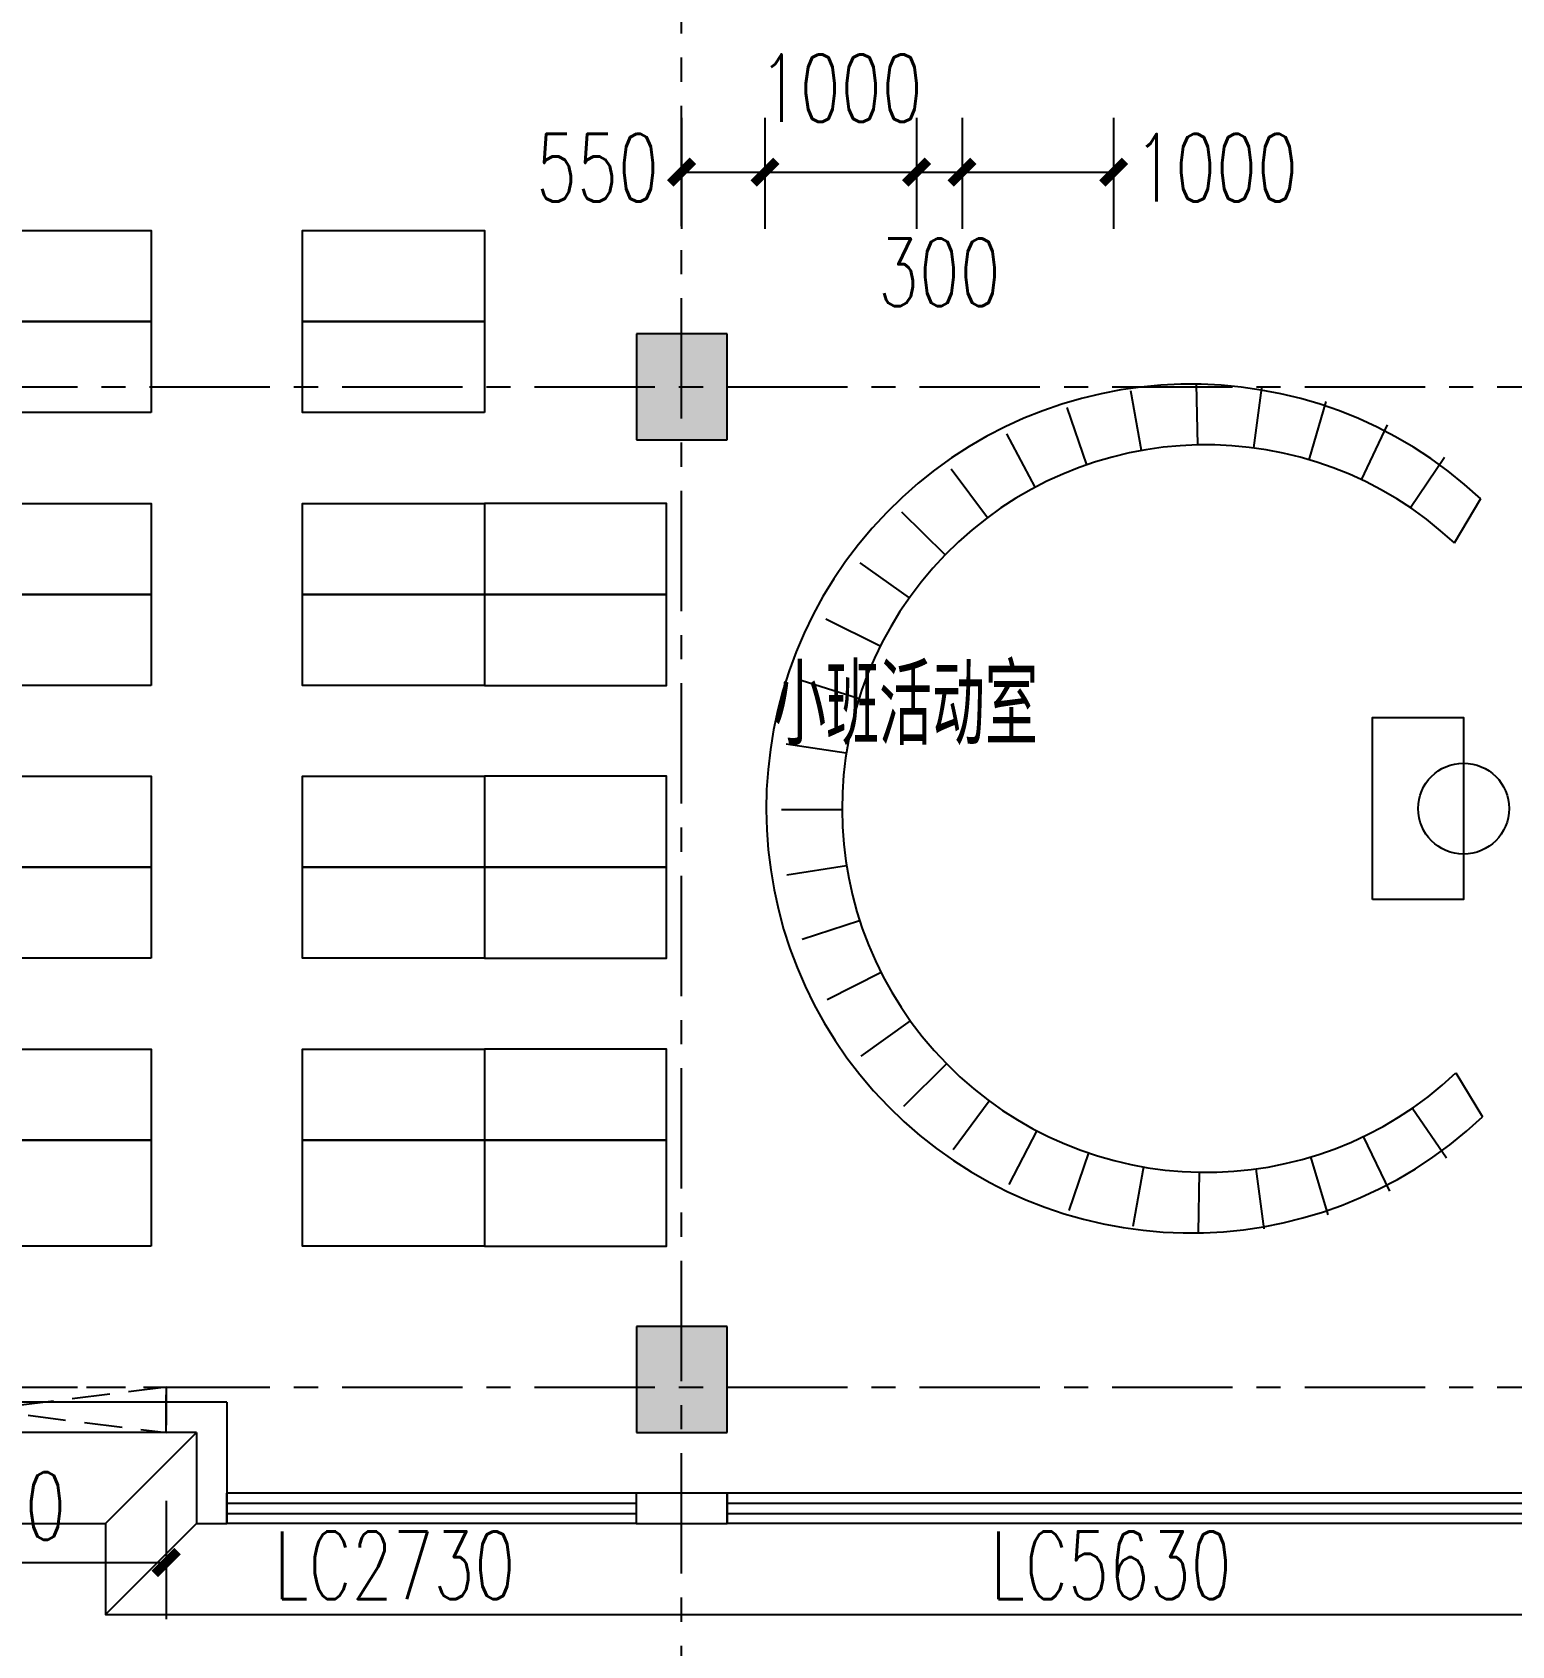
# Model space of a CAD drawing. Header units: millimetres. Extents: x -1048436 to -185795, y -983427 to 400387.
# Drawn here: x -690596 to -680837, y -506800 to -496155 of the extents above; entities that cross this region are included whole.
import ezdxf

# ---------------------------------------------------------------- set-up
doc = ezdxf.new("R2010")
doc.units = ezdxf.units.MM
doc.header["$LTSCALE"] = 500
doc.linetypes.add('( Dashed )', pattern=[0.75, 0.5, -0.25])
doc.linetypes.add('一层轴网$0$CENTER', pattern=[50.8, 31.75, -6.35, 6.35, -6.35])
for name, color, linetype in [('COLUMN', 254, 'Continuous'), ('PUB_DIM', 3, 'Continuous'), ('PUB_HATCH', 8, 'Continuous'), ('WINDOW', 4, 'Continuous'), ('WINDOW_TEXT', 7, 'Continuous'), ('一层轴网$0$建-轴线', 1, '一层轴网$0$CENTER'), ('建-墙', 254, 'Continuous'), ('建-家具', 8, 'Continuous'), ('建-屋面-排水沟落水口', 175, 'Continuous'), ('建-文字', 4, 'Continuous'), ('景-平面-绿化填充', 56, 'Continuous')]:
    doc.layers.add(name, color=color, linetype=linetype)
doc.styles.add('_TCH_DIM_T3', font='SIMPLEX', dxfattribs={"width": 0.705882, "bigfont": 'GBCBIG'})
doc.styles.add('_TCH_WINDOW', font='SIMPLEX', dxfattribs={"height": 3.5, "bigfont": 'GBCBIG'})
doc.styles.add('XD2008', font='xd-hzs.shx', dxfattribs={"width": 0.7, "bigfont": 'xd-hztxt.shx'})
doc.dimstyles.new('_TCH_ARCH&&150', dxfattribs={"dimtxt": 446.25, "dimasz": 150, "dimexe": 375, "dimexo": 450, "dimgap": 150, "dimtad": 1, "dimdec": 0, "dimzin": 0, "dimdsep": 46, "dimtxsty": '_TCH_DIM_T3', "dimblk": 'ARCHTICK', "dimcen": 0.09, "dimclrt": 7, "dimazin": 2, "dimtfac": 1, "dimtdec": 0, "dimtix": 1, "dimtmove": 2, "dimatfit": 3, "dimldrblk": 'ARCHTICK', "dimfxl": 1, "dimtolj": 1, "dimtzin": 0, "dimarcsym": 0})

# ---------------------------------------------------------------- blocks, each defined once
blk = doc.blocks.new('tjytk')
at = {"layer": '建-家具'}
for p, q in [((22707711, -4835794), (22707720, -4836194)), ((22708092, -4836214), (22708144, -4835818)), ((22707351, -4836232), (22707280, -4835838)), ((22708568, -4835908), (22708455, -4836292)), ((22706991, -4836326), (22706860, -4835948)), ((22706650, -4836474), (22706462, -4836121)), ((22708803, -4836424), (22708974, -4836063)), ((22709350, -4836278), (22709125, -4836609)), ((22706096, -4836353), (22706336, -4836673)), ((22709416, -4836841), (22709589, -4836549)), ((22706057, -4836919), (22705771, -4836639)), ((22705493, -4836973), (22705819, -4837204)), ((22705628, -4837523), (22705270, -4837345)), ((22705107, -4837746), (22705488, -4837867)), ((22705404, -4838229), (22705008, -4838169)), ((22704976, -4838601), (22705376, -4838600)), ((22705406, -4838971), (22705011, -4839034)), ((22705112, -4839455), (22705492, -4839332)), ((22705634, -4839676), (22705277, -4839856)), ((22705502, -4840227), (22705827, -4839994)), ((22706066, -4840278), (22705781, -4840559)), ((22709425, -4840337), (22709600, -4840628)), ((22706109, -4840843), (22706347, -4840522)), ((22709363, -4840900), (22709136, -4840571)), ((22706662, -4840719), (22706476, -4841074)), ((22708814, -4840757), (22708988, -4841118)), ((22706875, -4841245), (22707003, -4840866)), ((22708583, -4841275), (22708468, -4840892)), ((22707364, -4840958), (22707295, -4841352)), ((22707727, -4841393), (22707734, -4840993)), ((22708105, -4840971), (22708159, -4841367))]:
    blk.add_line(p, q, dxfattribs=at)
at = {"layer": '建-家具', "elevation": 0}
blk.add_lwpolyline([(22708876, -4839194), (22708876, -4837994), (22709476, -4837994), (22709476, -4839194)], close=True, dxfattribs=at)
at = {"layer": '建-家具'}
blk.add_circle((22709476, -4838594), 300, dxfattribs=at)
for centre, radius in [((22707676, -4838594), 2800), ((22707776, -4838594), 2400)]:
    blk.add_arc(centre, radius, 46.9055, 313.4094, dxfattribs=at)
blk = doc.blocks.new('A$C3D0C7A98')
at = {"layer": '建-家具'}
for points in [[(-3800, 6730), (-5000, 6730), (-5000, 7330), (-3800, 7330)], [(-3800, 6130), (-5000, 6130), (-5000, 6730), (-3800, 6730)], [(-3800, 4930), (-5000, 4930), (-5000, 5530), (-3800, 5530)], [(-3800, 4330), (-5000, 4330), (-5000, 4930), (-3800, 4930)], [(-3800, 3130), (-5000, 3130), (-5000, 3730), (-3800, 3730)], [(-3800, 2530), (-5000, 2530), (-5000, 3130), (-3800, 3130)], [(-3800, 1330), (-5000, 1330), (-5000, 1930), (-3800, 1930)], [(-3800, 630), (-5000, 630), (-5000, 1330), (-3800, 1330)]]:
    blk.add_lwpolyline(points, close=True, dxfattribs=at)
at = {"layer": '建-家具', "elevation": 0}
for points in [[(-1600, 6730), (-2800, 6730), (-2800, 7330), (-1600, 7330)], [(-1600, 6130), (-2800, 6130), (-2800, 6730), (-1600, 6730)], [(-1600, 4930), (-2800, 4930), (-2800, 5530), (-1600, 5530)], [(-1600, 4930), (-400, 4930), (-400, 5530), (-1600, 5530)], [(-1600, 4330), (-2800, 4330), (-2800, 4930), (-1600, 4930)], [(-1600, 4330), (-400, 4330), (-400, 4930), (-1600, 4930)], [(-1600, 3130), (-2800, 3130), (-2800, 3730), (-1600, 3730)], [(-1600, 3130), (-400, 3130), (-400, 3730), (-1600, 3730)], [(-1600, 2530), (-2800, 2530), (-2800, 3130), (-1600, 3130)], [(-1600, 2530), (-400, 2530), (-400, 3130), (-1600, 3130)], [(-1600, 1330), (-2800, 1330), (-2800, 1930), (-1600, 1930)], [(-1600, 1330), (-400, 1330), (-400, 1930), (-1600, 1930)], [(-1600, 630), (-2800, 630), (-2800, 1330), (-1600, 1330)], [(-1600, 630), (-400, 630), (-400, 1330), (-1600, 1330)]]:
    blk.add_lwpolyline(points, close=True, dxfattribs=at)
at = {"layer": '建-家具', "linetype": 'Continuous', "extrusion": (0, 0, -1), "xscale": -1, "zscale": -1}
blk.add_blockref('tjytk', (22704618, 4842111), dxfattribs=at)
blk = doc.blocks.new('fdhgh')
at = {"layer": '景-平面-绿化填充'}
h = blk.add_hatch(dxfattribs=at)
h.set_pattern_fill('GRASS', color=256, scale=500, style=0)
h.set_pattern_definition([(90, (-26937.1, -803185.1), (-997.7955, 997.7955), [264.5807, -1731.0102]), (45, (-26937.1, -803185.1), (-997.7962, 997.7962), [264.5807, -1146.5161]), (135, (-26937.1, -803185.1), (-997.7962, -997.7962), [264.5807, -1146.5161])])
edge = h.paths.add_edge_path()
edge.add_line((-1391918, -533384), (-1391918, -500074))
edge.add_line((-1391918, -500074), (-1392920, -492192))
edge.add_line((-1392920, -492192), (-1460021, -492192))
edge.add_line((-1460021, -492192), (-1460021, -494283))
edge.add_arc((-1458021, -494283), 2000, 180, 270)
edge.add_line((-1458021, -496283), (-1434821, -496283))
edge.add_line((-1434821, -496283), (-1434821, -501283))
edge.add_line((-1434821, -501283), (-1452821, -501283))
edge.add_line((-1452821, -501283), (-1452821, -499283))
edge.add_line((-1452821, -499283), (-1458021, -499283))
edge.add_arc((-1458021, -501283), 2000, 90, 180)
edge.add_line((-1460021, -501283), (-1460021, -502283))
edge.add_line((-1460021, -502283), (-1406458, -502283))
edge.add_line((-1406458, -502283), (-1405476, -509988))
edge.add_line((-1405476, -509988), (-1405271, -509962))
edge.add_arc((-1405406, -508971), 1000, 277.7235, 360)
edge.add_line((-1404406, -508971), (-1404666, -506861))
edge.add_line((-1404666, -506861), (-1395440, -505688))
edge.add_line((-1395440, -505688), (-1393762, -518881))
edge.add_line((-1393762, -518881), (-1399615, -519626))
edge.add_arc((-1399489, -520618), 1000, 97.2475, 187.2475)
edge.add_line((-1400481, -520744), (-1400418, -521240))
edge.add_line((-1400418, -521240), (-1393573, -520369))
edge.add_line((-1393573, -520369), (-1391918, -533384))
edge = h.paths.add_edge_path()
edge.add_line((-1460644, -592730), (-1436235, -592730))
edge.add_line((-1436235, -592730), (-1436235, -590271))
edge.add_line((-1436235, -590271), (-1440973, -590271))
edge.add_line((-1440973, -590271), (-1440973, -582660))
edge.add_line((-1440973, -582660), (-1449771, -582659))
edge.add_line((-1449771, -582659), (-1449771, -583259))
edge.add_line((-1449771, -583259), (-1463873, -583259))
edge.add_line((-1463873, -583259), (-1463873, -584960))
edge.add_line((-1463873, -584960), (-1474580, -584960))
edge.add_line((-1474580, -584960), (-1476321, -583426))
edge.add_line((-1476321, -583426), (-1476321, -574192))
edge.add_line((-1476321, -574192), (-1481371, -574192))
edge.add_line((-1481371, -574192), (-1481371, -577350))
edge.add_arc((-1472371, -577350), 9000, 180, 247.0886)
edge.add_line((-1475875, -585640), (-1464599, -590406))
edge.add_arc((-1467358, -599627), 9626, 45.7713, 73.3481, ccw=False)
blk = doc.blocks.new('一层轴网')
at = {"layer": '一层轴网$0$建-轴线', "ltscale": 0.05}
for p, q in [((-2500, 6600), (77110, 6600)), ((-2500, 0), (77110, 0))]:
    blk.add_line(p, q, dxfattribs=at)
blk.add_lwpolyline([(67050, -2500), (67050, 26879.1)], dxfattribs=at)
blk = doc.blocks.new('_ArchTick')
at = {"color": 0, "linetype": 'ByBlock', "const_width": 0.4}
blk.add_lwpolyline([(-0.5, -0.5), (0.5, 0.5)], dxfattribs=at)
blk = doc.blocks.new('*D2953')
at = {"layer": 'Defpoints', "color": 0, "transparency": 16777216}
for p in [(-692113, -505394), (-689713, -505394), (-689713, -506251)]:
    blk.add_point(p, dxfattribs=at)
at = {"layer": 'PUB_DIM', "color": 0, "lineweight": -2, "transparency": 16777216}
for p, q in [((-692113, -505844), (-692113, -506626)), ((-689713, -505844), (-689713, -506626)), ((-692113, -506251), (-689713, -506251))]:
    blk.add_line(p, q, dxfattribs=at)
at = {"layer": 'PUB_DIM', "color": 0, "lineweight": -2, "transparency": 16777216, "xscale": 150, "yscale": 150, "zscale": 150, "rotation": 180}
blk.add_blockref('_ArchTick', (-692113, -506251), dxfattribs=at)
at = {"layer": 'PUB_DIM', "color": 0, "lineweight": -2, "transparency": 16777216, "xscale": 150, "yscale": 150, "zscale": 150}
blk.add_blockref('_ArchTick', (-689713, -506251), dxfattribs=at)
at = {"layer": 'PUB_DIM', "color": 7, "transparency": 16777216, "insert": (-690913, -505878), "char_height": 446.2, "attachment_point": 5, "style": '_TCH_DIM_T3'}
blk.add_mtext('\\A1;2400', dxfattribs=at)
blk = doc.blocks.new('*D1749')
at = {"layer": 'Defpoints', "color": 0, "transparency": 16777216}
for p in [(-684463, -496269), (-683463, -496269), (-683463, -497078)]:
    blk.add_point(p, dxfattribs=at)
at = {"layer": 'PUB_DIM', "color": 0, "lineweight": -2, "transparency": 16777216}
for p, q in [((-684463, -496719), (-684463, -497453)), ((-683463, -496719), (-683463, -497453)), ((-684463, -497078), (-683463, -497078))]:
    blk.add_line(p, q, dxfattribs=at)
at = {"layer": 'PUB_DIM', "color": 0, "lineweight": -2, "transparency": 16777216, "xscale": 150, "yscale": 150, "zscale": 150, "rotation": 180}
blk.add_blockref('_ArchTick', (-684463, -497078), dxfattribs=at)
at = {"layer": 'PUB_DIM', "color": 0, "lineweight": -2, "transparency": 16777216, "xscale": 150, "yscale": 150, "zscale": 150}
blk.add_blockref('_ArchTick', (-683463, -497078), dxfattribs=at)
at = {"layer": 'PUB_DIM', "color": 7, "transparency": 16777216, "insert": (-682788, -497049), "char_height": 446.2, "attachment_point": 5, "style": '_TCH_DIM_T3'}
blk.add_mtext('\\A1;1000', dxfattribs=at)
blk = doc.blocks.new('*D1750')
at = {"layer": 'Defpoints', "color": 0, "transparency": 16777216}
for p in [(-684763, -496269), (-684463, -496269), (-684463, -497078)]:
    blk.add_point(p, dxfattribs=at)
at = {"layer": 'PUB_DIM', "color": 0, "lineweight": -2, "transparency": 16777216}
for p, q in [((-684763, -496719), (-684763, -497453)), ((-684463, -496719), (-684463, -497453)), ((-684763, -497078), (-684463, -497078))]:
    blk.add_line(p, q, dxfattribs=at)
at = {"layer": 'PUB_DIM', "color": 0, "lineweight": -2, "transparency": 16777216, "xscale": 150, "yscale": 150, "zscale": 150, "rotation": 180}
blk.add_blockref('_ArchTick', (-684763, -497078), dxfattribs=at)
at = {"layer": 'PUB_DIM', "color": 0, "lineweight": -2, "transparency": 16777216, "xscale": 150, "yscale": 150, "zscale": 150}
blk.add_blockref('_ArchTick', (-684463, -497078), dxfattribs=at)
at = {"layer": 'PUB_DIM', "color": 7, "transparency": 16777216, "insert": (-684613, -497739), "char_height": 446.2, "attachment_point": 5, "style": '_TCH_DIM_T3'}
blk.add_mtext('\\A1;300', dxfattribs=at)
blk = doc.blocks.new('*D1751')
at = {"layer": 'Defpoints', "color": 0, "transparency": 16777216}
for p in [(-685763, -496269), (-684763, -496269), (-684763, -497078)]:
    blk.add_point(p, dxfattribs=at)
at = {"layer": 'PUB_DIM', "color": 0, "lineweight": -2, "transparency": 16777216}
for p, q in [((-685763, -496719), (-685763, -497453)), ((-684763, -496719), (-684763, -497453)), ((-685763, -497078), (-684763, -497078))]:
    blk.add_line(p, q, dxfattribs=at)
at = {"layer": 'PUB_DIM', "color": 0, "lineweight": -2, "transparency": 16777216, "xscale": 150, "yscale": 150, "zscale": 150, "rotation": 180}
blk.add_blockref('_ArchTick', (-685763, -497078), dxfattribs=at)
at = {"layer": 'PUB_DIM', "color": 0, "lineweight": -2, "transparency": 16777216, "xscale": 150, "yscale": 150, "zscale": 150}
blk.add_blockref('_ArchTick', (-684763, -497078), dxfattribs=at)
at = {"layer": 'PUB_DIM', "color": 7, "transparency": 16777216, "insert": (-685263, -496524), "char_height": 446.2, "attachment_point": 5, "style": '_TCH_DIM_T3'}
blk.add_mtext('\\A1;1000', dxfattribs=at)
blk = doc.blocks.new('*D1752')
at = {"layer": 'Defpoints', "color": 0, "transparency": 16777216}
for p in [(-686313, -496269), (-685763, -496269), (-685763, -497078)]:
    blk.add_point(p, dxfattribs=at)
at = {"layer": 'PUB_DIM', "color": 0, "lineweight": -2, "transparency": 16777216}
for p, q in [((-686313, -496719), (-686313, -497453)), ((-685763, -496719), (-685763, -497453)), ((-686313, -497078), (-685763, -497078))]:
    blk.add_line(p, q, dxfattribs=at)
at = {"layer": 'PUB_DIM', "color": 0, "lineweight": -2, "transparency": 16777216, "xscale": 150, "yscale": 150, "zscale": 150, "rotation": 180}
blk.add_blockref('_ArchTick', (-686313, -497078), dxfattribs=at)
at = {"layer": 'PUB_DIM', "color": 0, "lineweight": -2, "transparency": 16777216, "xscale": 150, "yscale": 150, "zscale": 150}
blk.add_blockref('_ArchTick', (-685763, -497078), dxfattribs=at)
at = {"layer": 'PUB_DIM', "color": 7, "transparency": 16777216, "insert": (-686868, -497049), "char_height": 446.2, "attachment_point": 5, "style": '_TCH_DIM_T3'}
blk.add_mtext('\\A1;550', dxfattribs=at)
blk = doc.blocks.new('$TCHSYS$WIN2D')
for p, q in [((-0.5, 0.5), (0.5, 0.5)), ((-0.5, 0.5), (-0.5, -0.5)), ((0.5, 0.5), (0.5, -0.5)), ((0.5, 0.1667), (-0.5, 0.1667)), ((0.5, -0.1667), (-0.5, -0.1667)), ((-0.5, -0.5), (0.5, -0.5))]:
    blk.add_line(p, q)
blk = doc.blocks.new('dsgdfgdfghgf')
at = {"linetype": '( Dashed )'}
blk.add_lwpolyline([(-692112.7, -505094), (-689712.7, -505094), (-689712.7, -505394), (-692112.7, -505394), (-692112.7, -505094), (-689712.7, -505394), (-689712.7, -505094), (-692112.7, -505394)], dxfattribs=at)
at = {"layer": 'PUB_DIM'}
dim = blk.add_aligned_dim(p1=(-692112.7, -505394), p2=(-689712.7, -505394), distance=-857.4, dimstyle='_TCH_ARCH&&150', dxfattribs=at)
dim.commit()
dim.dimension.update_dxf_attribs({"geometry": '*D2953', "text_midpoint": (-690912.7, -505878.3)})

msp = doc.modelspace()

# ---------------------------------------------------------------- hatches: boundary and pattern name
at = {"layer": 'PUB_HATCH'}
for points in [[(-686611.4, -498143.8), (-686611.4, -498843.8), (-686011.4, -498843.8), (-686011.4, -498143.8)], [(-686611.4, -504693.8), (-686611.4, -505393.8), (-686011.4, -505393.8), (-686011.4, -504693.8)]]:
    msp.add_hatch(color=256, dxfattribs=at).paths.add_polyline_path(points)

# ---------------------------------------------------------------- linework, layer by layer
at = {"layer": 'COLUMN'}
for p, q in [((-686611.4, -498143.8), (-686611.4, -498843.8)), ((-686011.4, -498143.8), (-686611.4, -498143.8)), ((-686011.4, -498843.8), (-686011.4, -498143.8)), ((-686611.4, -498843.8), (-686011.4, -498843.8)), ((-686611.4, -504693.8), (-686611.4, -505393.8)), ((-686011.4, -504693.8), (-686611.4, -504693.8)), ((-686011.4, -505393.8), (-686011.4, -504693.8)), ((-686611.4, -505393.8), (-686011.4, -505393.8))]:
    msp.add_line(p, q, dxfattribs=at)
at = {"layer": '建-墙'}
for p, q in [((-689312.7, -505194), (-692161.4, -505194)), ((-689312.7, -505194), (-689312.7, -505794)), ((-689512.7, -505394), (-692462.2, -505394)), ((-689512.7, -505394), (-689512.7, -505994)), ((-689312.7, -505994), (-689312.7, -505794)), ((-686012.7, -505794), (-686612.7, -505794)), ((-686612.7, -505794), (-686612.7, -505994)), ((-686012.7, -505994), (-686012.7, -505794)), ((-689512.7, -505994), (-689312.7, -505994)), ((-686612.7, -505994), (-686012.7, -505994))]:
    msp.add_line(p, q, dxfattribs=at)
at = {"layer": '建-屋面-排水沟落水口'}
for p, q in [((-690112.7, -505994), (-689512.7, -505394)), ((-689512.7, -505994), (-690112.7, -506594))]:
    msp.add_line(p, q, dxfattribs=at)
for points in [[(-744762.7, -505994), (-717562.7, -505994), (-717562.7, -506594), (-710412.7, -506594), (-710412.7, -505994), (-705262.8, -505994), (-705262.8, -506594), (-694812.7, -506594), (-694812.7, -505994), (-690112.7, -505994), (-690112.7, -506594), (-679262.7, -506594), (-679262.7, -506044), (-679262.7, -491594)], [(-690112.7, -505994), (-689512.7, -505394)], [(-689512.7, -505994), (-690112.7, -506594)]]:
    msp.add_lwpolyline(points, dxfattribs=at)

# ---------------------------------------------------------------- block references
for name, p in [('fdhgh', (720308.8, 77265.7)), ('一层轴网', (-753362.7, -505094)), ('dsgdfgdfghgf', (0, 0)), ('A$C3D0C7A98', (-686012.7, -504794))]:
    msp.add_blockref(name, p)
at = {"layer": 'WINDOW'}
ref = msp.add_blockref('$TCHSYS$WIN2D', (-687962.7, -505894), dxfattribs=dict(at, xscale=-2700, yscale=200, zscale=-2700, rotation=359.9999999999123))
ref.add_attrib('A', 'LC2730', (-689002.7, -506492.1), dxfattribs={"layer": 'WINDOW_TEXT', "height": 446.25, "style": '_TCH_WINDOW', "width": 0.705882})
ref = msp.add_blockref('$TCHSYS$WIN2D', (-683237.7, -505894), dxfattribs=dict(at, xscale=-5550, yscale=200, zscale=-5550, rotation=359.9999999999123))
ref.add_attrib('A', 'LC5630', (-684277.7, -506492.1), dxfattribs={"layer": 'WINDOW_TEXT', "height": 446.25, "style": '_TCH_WINDOW', "width": 0.705882})

# ---------------------------------------------------------------- texts
at = {"layer": '建-文字', "style": 'XD2008', "width": 0.7}
msp.add_text('小班活动室', height=525, dxfattribs=at).set_placement((-685708.4, -500858.4))

# ---------------------------------------------------------------- dimensions: what is measured, and where the dimension line sits
at = {"layer": 'PUB_DIM'}
for base, p1, p2, picture, middle in [((-685762.7, -497078.3), (-686312.7, -496268.9), (-685762.7, -496268.9), '*D1752', (-686867.7, -497048.6)), ((-684762.7, -497078.3), (-685762.7, -496268.9), (-684762.7, -496268.9), '*D1751', (-685262.7, -496523.6)), ((-684462.7, -497078.3), (-684762.7, -496268.9), (-684462.7, -496268.9), '*D1750', (-684612.7, -497739.4)), ((-683462.7, -497078.3), (-684462.7, -496268.9), (-683462.7, -496268.9), '*D1749', (-682787.7, -497048.6))]:
    dim = msp.add_linear_dim(base=base, p1=p1, p2=p2, angle=360, dimstyle='_TCH_ARCH&&150', dxfattribs=at)
    dim.commit()
    dim.dimension.update_dxf_attribs({"geometry": picture, "text_midpoint": middle, "dimtype": 129})

doc.saveas('drawing.dxf')
